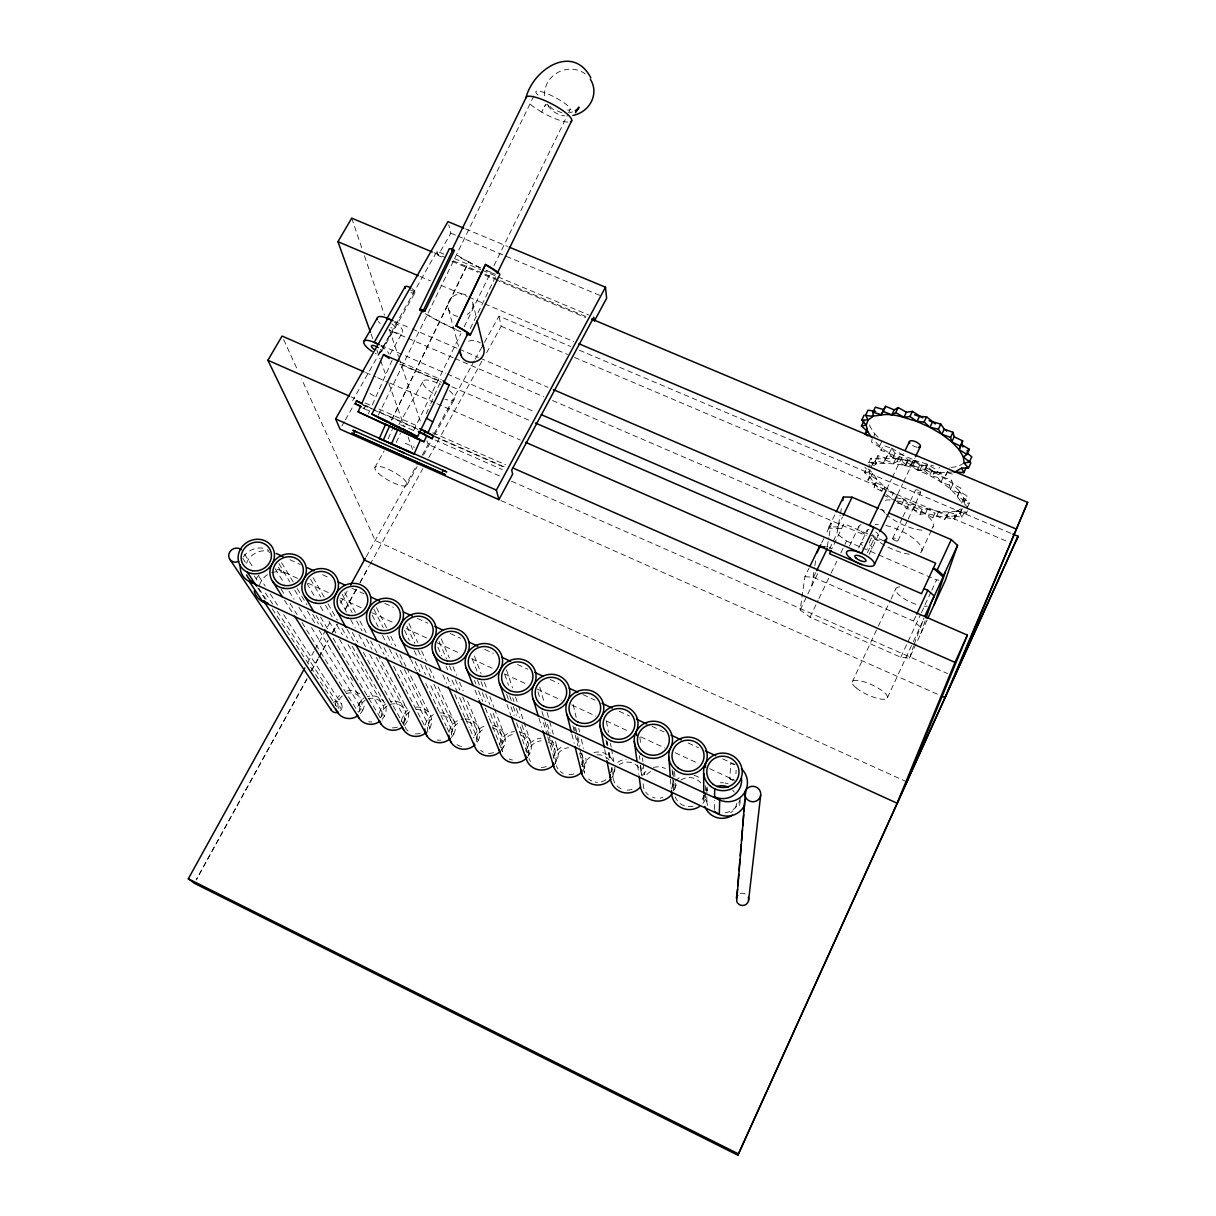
<?xml version="1.0" encoding="UTF-8"?>
<svg xmlns="http://www.w3.org/2000/svg" width="1216" height="1216" viewBox="0 0 1216 1216"><rect width="100%" height="100%" fill="white"/><g stroke="black" fill="none" stroke-linecap="round" stroke-linejoin="round"><path stroke-width="0.75" stroke-dasharray="5 3.75" d="M706.83 801.648L706.846 787.36M707.119 787.056L707.119 790.689A17.875 17.465 3.4 0 0 706.116 786.235M896.42 501.129C913.809 512.863 934.77 515.022 954.514 519.369L954.53 515.888L956.749 511.13L962.13 508.318M954.514 519.369L956.718 514.611L956.749 511.13C936.426 514.505 916.104 506.13 898.654 496.447M714.339 809.491L714.491 800.432M732.67 780.414A18.422 17.982 9.5 0 0 729.889 778.833L730.634 763.374L734.981 764.758M735.923 773.771L736.121 770.336M927.063 620.054L909.446 658.236L900.782 657.248L810.023 617.166L800.158 610.006L804.916 576.673L808.959 568.298M811.726 585.975L814.568 567.644M814.842 565.805L815.693 560.318M829.084 526.634L828.841 528.094L841.533 528.656L837.702 527.014L829.084 526.634L835.468 513.441M827.306 546.562L828.826 537.563M829.13 535.754L831.242 523.154L825.649 534.736M829.555 548.933L836.882 533.733L840.15 515.356M840.469 513.517L841.457 508.014M872.222 438.611L871.507 442.153C895.751 456.775 921.789 475.486 951.794 472.006M873.863 437.274L874.593 433.717L870.033 426.558L869.334 423.366M881.843 491.203L874.152 487.479L877.086 479.606L872.769 473.009L866.871 467.993L864.591 472.72L870.504 477.736L874.836 484.287L881.843 491.203L884.078 486.522L877.086 479.606L870.124 475.289L867.859 479.986L874.836 484.287M874.152 487.479L877.086 479.606M704.991 794.306L704.034 797.255A18.21 17.784 10 0 0 703.806 801.891L703.76 794.747M964.942 500.87L957.478 496.356L960.807 488.209C943.312 478.678 927.504 465.348 907.394 460.955C895.417 456.076 882.953 460.256 870.899 458.204L868.589 462.977C884.898 463.874 901.968 462.141 917.472 469.938C934.192 477.341 952.447 486.263 961.476 503.029L964.942 500.87L967.206 496.006L959.743 491.492L952.782 484.333L951.626 480.214L943.327 477.189L940.044 472.553L932.049 470.607L926.531 465.606L919.782 465.059L913.094 460.378L908.139 459.891L902.91 455.042L889.185 446.606M957.478 496.356L960.807 488.209M671.749 788.895L673.178 784.563A17.875 17.465 3.4 0 1 679.166 777.723M909.446 658.236L913.55 645.954M914.143 644.191L923.932 618.093M920.74 633.764L925.467 619.81M610.569 772.692L611.876 768.862L613.153 775.61L610.918 778.924M581.582 764.818L582.768 761.398A16.963 16.492 -13.6 0 1 585.215 757.796M553.189 758.206L554.602 754.194A16.69 16.188 -17.4 0 1 564.194 745.894M525.935 751.154L527.334 747.202A16.431 15.884 -20.4 0 1 540.998 738.188M499.548 744.329L500.946 740.438A16.173 15.595 -22.8 0 1 514.414 731.561M474.681 735.802L475.38 733.886A15.945 15.306 -24.7 0 1 484.606 725.998M449.206 731.302L450.589 727.533A15.702 15.033 -26.3 0 1 463.691 718.945M425.174 725.086L426.558 721.377A15.489 14.759 -27.5 0 1 434.294 714.233M379.225 713.199L380.593 709.612A15.063 14.258 -29.5 0 1 385.852 703.927M362.535 710.798L362.642 710.494A14.653 13.786 -30.8 0 0 364.359 703.35M870.078 469.634L869.182 471.945L870.504 477.736L867.859 479.986M872.358 464.892L873.27 462.566L878.165 459.435L877.861 455.666L885.841 458.052L887.665 455.134L895.812 458.569L899.582 456.562L907.394 460.955L915.192 460.59L933.569 465.926M364.238 408.637L365.484 405.825M368.372 413.82L369.618 411.008L363.645 407.74M392.114 360.301L370.865 408.196L363.417 404.062M388.132 438.839L392.327 429.385M396.294 442.457L400.505 432.987M426.299 413.729L430.069 405.232M430.829 403.53L440.648 381.414L399.046 363.31M887.437 697.726L912.578 643.294M913.353 641.592L923.567 619.476M961.476 503.029L963.741 498.18L967.206 496.006M897.317 503.105L901.816 504.245L906.802 508.774L913.52 509.565L919.965 514.383L925.376 513.623L932.854 517.818L936.639 516.131L944.574 519.506L946.58 516.906L954.53 515.888L959.895 513.122L961.385 509.914M919.995 626.635L913.535 621.072L915.922 615.934M954.53 515.888L961.962 517.286L964.182 512.498L962.814 509.717M967.252 507.695L969.502 502.862L963.741 498.18L959.743 491.492M961.962 517.286L959.895 513.122L966.386 513.182L967.875 509.975M900.782 657.248L920.664 614.293M921.454 612.575L930.985 591.964M931.79 590.246L936.548 579.941L940.044 580.184M944.574 519.506L948.799 512.164L956.718 514.611M946.58 516.906L948.799 512.164M852.188 682.009L877.526 627.882M878.317 626.194L890.203 600.826M890.994 599.138L895.736 588.985M932.854 517.818L935.058 513.106L938.843 511.404L946.778 514.778M958.542 493.088L950.502 489.212L949.331 485.108L951.626 480.214M936.639 516.131L938.843 511.404M921.804 550.939L933.219 526.498M950.502 489.212L952.782 484.333M875.915 442.335L879.578 446.044L881.022 450.315L889.246 453.31L892.696 458.006L900.585 459.922L905.814 464.77L912.866 465.47L919.646 470.607L925.33 469.619L933.204 474.042L937.186 472.082L939.497 467.157M919.965 514.383L922.154 509.702L927.58 508.926L935.058 513.106M949.331 485.108L941.032 482.083L937.734 477.447L940.044 472.553M925.376 513.623L927.58 508.926M941.032 482.083L943.327 477.189M937.186 472.082L945.516 475.578L947.826 470.653M945.516 475.578L949.954 467.719M877.861 455.666L875.55 460.469L883.53 462.87L885.339 459.967L893.502 463.418L897.271 461.426L905.084 465.819L910.784 465.257L917.472 469.938L924.206 470.516L926.531 465.606M892.681 538.43L902.105 518.472M902.88 516.815L915.45 490.23M925.33 469.619L927.656 464.71L935.499 469.133L933.204 474.042M897.955 540.694L907.364 520.737M908.154 519.065L920.694 492.45M913.52 509.565L915.724 504.883L922.154 509.702M937.734 477.447L929.754 475.502L932.049 470.607M917.472 469.938L919.782 465.059M901.816 504.245L904.035 499.578L896.526 497.663M919.646 470.607L921.956 465.713L927.656 464.71M905.084 465.819L907.394 460.955M905.814 464.77L908.139 459.891M869.075 543.066L871.507 537.943A15.215 5.335 24.8 0 0 881.676 540.634M867.449 552.672L873.954 538.992L871.507 537.943M910.784 465.257L913.094 460.378M869.09 554.42L878.286 535.07M897.727 494.122L902.591 483.892M903.397 482.174L914.736 458.295M912.866 465.47L915.192 460.59L902.91 455.042L895.022 453.142L891.586 448.43L883.363 445.436L881.022 450.315M567.872 122.102A25.627 6.019 27.4 0 1 541.758 112.146L543.795 107.631A8.542 2.508 -69.7 0 1 546.182 104.424A8.466 2.493 -69.7 0 0 543.886 107.692M849.543 545.969L858.77 526.68M892.696 458.006L895.022 453.142M893.502 463.418L895.812 458.569M897.271 461.426L899.582 456.562M858.678 547.975L867.13 530.282M886.616 489.394L891.495 479.18M892.301 477.478L903.686 453.629M873.422 465.774L875.87 464.223L878.165 459.435M870.504 477.736L872.769 473.009L870.124 475.289M883.53 462.87L885.841 458.052M810.023 617.166L818.14 600.248M818.946 598.561L830.3 574.864M831.121 573.177L836.79 561.336M840.849 552.87L844.086 546.106M844.907 544.403L846.534 541.029L836.882 533.733M885.339 459.967L887.665 455.134M889.246 453.31L891.586 448.43M804.916 576.673L813.474 577.311L815.906 572.265M837.702 527.014L842.49 517.074M800.158 610.006L807.105 595.597M807.865 593.986L818.201 572.523M879.578 446.044L881.934 441.165M870.99 467.324L873.27 462.566L870.899 458.204M821.636 543.02L824.843 536.393M378.313 415.173L534.189 95.243M391.598 419.991L468.677 261.85L463.311 258.871A25.551 2.66 26.9 0 1 455.97 254.342M391.689 420.037L468.768 261.896A25.551 2.66 26.9 0 0 480.442 267.733M413.638 430.464L460.879 333.61M464.193 326.815L490.702 272.445M494.015 265.65L567.781 114.426M568.617 112.738L570.274 109.334M470.288 328.518L495.596 276.64M360.848 700.857L357.261 707.499L360.848 700.857A14.85 14.014 -30.2 0 1 363.812 698.379M959.895 513.122L962.297 508.744L966.386 513.182M307.557 662.872L313.971 651.35M314.898 649.587L329.566 623.124M340.571 603.09L347.913 589.806M366.214 556.791L417.62 463.57M422.18 455.286L430.418 440.374M434.066 433.747L474.286 360.833M475.198 359.176L483.542 344.067M484.454 342.426L498.97 316.099L570.623 346.499M407.102 484.819L417.149 466.625M423.533 455.058L433.58 436.863M434.492 435.206L454.586 398.818M307.01 678.771L196.171 879.974L306.888 679.106M311.585 670.457L317.999 658.814M318.911 657.142L328.062 640.513M332.652 632.198L337.227 623.884M345.466 608.927L356.47 588.97M360.134 582.312L369.284 565.683M370.029 564.558L422.849 468.57M428.822 457.596L481.946 361.152M486.613 352.716L501.174 326.238L498.97 316.099M311.463 670.806L317.878 659.178M318.79 657.522L327.94 640.923M332.515 632.609L337.09 624.31M345.329 609.368L356.303 589.456M359.966 582.814L368.205 567.872M374.862 467.522L384.089 450.999M398.863 424.582L422.849 381.642M441.606 256.956L438.125 255.497L450.817 233.153L448.78 224.899M341.833 426.071L344.478 421.405M345.359 419.854L354.175 404.335M390.169 354.084L402.724 331.922M443.977 254.205L437.015 251.271L352.67 400.642M381.596 351.5L415.112 292.509A5.791 2.022 30.6 0 0 411.859 288.511M702.954 803.426L705.478 799.596A17.875 17.465 3.4 0 0 706.557 796.738M582.388 771.096L584.41 768.132A16.69 16.188 -17.4 0 0 585.246 755.714M554.785 763.526L556.578 760.897L549.328 736.364M528.063 756.185L529.644 753.905L519.414 724.158M501.205 750.515L503.546 747.11L489.926 712.166M477.098 742.201L478.253 740.544L458.873 695.765M451.425 737.458L453.735 734.175L429.582 683.149M429.187 729.068L429.932 727.989L399.775 669.089M404.594 725.162L406.843 721.985A15.063 14.258 -29.5 0 0 405.582 706.587A15.063 14.258 -29.5 0 0 390.625 701.845M382.189 719.294L384.423 716.163A14.85 14.014 -30.2 0 0 382.842 700.538A14.85 14.014 -30.2 0 0 367.293 696.692M360.438 713.579L362.642 710.494L310.916 626.65M340.571 710.646L341.468 709.399L276.716 610.31M963.984 463.098L958.314 466.351L951.338 467.491M569.635 112.875L572.584 111.842M963.741 498.18L964.531 503.91L969.502 502.862M864.591 472.72L869.182 471.945L864.91 467.294M873.27 462.566L867.19 462.551L870.398 466.032M824.615 546.85L828.066 547.033M915.724 504.883L909.006 504.093L904.035 499.578M956.749 511.13L964.182 512.498M913.262 460.484L913.778 460.849M920.983 464.983L923.081 465.333M561.914 112.83L552.353 108.832L547.975 104.348L548.872 106.947A24.989 23.089 -24.2 0 0 564.726 115.824M947.629 472.674L955.974 475.167M729.889 778.833L735.513 780.611M883.196 495.079L895.082 500.338M465.47 228.882L507.482 246.392M450.817 233.153L456.061 235.357M457.824 236.086L599.625 295.321M454.434 258.598L480.578 269.572M482.311 270.317L496.25 276.169M497.998 276.898L588.605 314.974M434.021 252.746L444.539 257.154M453.294 260.847L483.056 273.357M484.804 274.102L498.818 279.984M500.566 280.729L586.386 316.798M452.018 261.334L478.04 272.293M484.986 275.211L493.666 278.859M495.398 279.589L585.641 317.543M420.037 276.458L430.525 280.896M440.998 285.334L467.202 296.43M468.95 297.175L482.919 303.088M484.667 303.833L573.754 341.574M579.363 350.208L1011.058 533.383M501.174 326.238L567.538 354.449M574.514 357.428L1007.562 541.591M410.05 289.758L415.066 291.901M879.913 509.109L886.874 512.088M394.759 321.48L410.446 328.229M412.178 328.974L457.49 348.43M459.222 349.174L478.39 357.413M480.138 358.158L548.082 387.357M883.743 540.816L843.934 523.67L831.896 548.705L829.342 547.595M453.142 357.717L392.13 331.436L378.738 355.026A14.622 4.621 30.2 0 1 375.41 353.4M454.89 358.477L543.795 396.766M552.505 400.52L866.278 535.694M846.534 541.029L936.548 579.941M381.155 345.374L445.558 373.236M447.29 373.996L534.326 411.662M400.52 361.988L441.408 379.726M399.623 364.086L441.423 382.219M451.866 386.764L530.222 420.751M365.56 372.491L376.002 377.051M377.735 377.811L388.178 382.356M389.91 383.116L435.13 402.861M436.878 403.621L520.357 440.055M813.474 577.311L913.535 621.072M351.181 396.887L354.662 398.407M365.074 402.998L372.005 406.038M378.951 409.093L418.851 426.649M432.729 432.744L505.613 464.786M362.824 404.654L418.213 429.02M435.51 436.635L504.746 467.096M363.052 405.202L371.686 409.017M373.418 409.777L418.395 429.567M433.96 436.407L504.883 467.613M362.778 408.12L369.679 411.16M400.672 424.81L416.176 431.634M435.13 439.979L502.299 469.558M499.396 475.866L428.184 444.448L426.968 440.846M511.556 481.232L947.538 673.558M405.186 443.232L414.504 447.351M500.886 500.521L939.801 695.263M906.802 781.858L375.182 540.542L301.629 379.012M289.925 559.74L300.276 564.498M322.681 574.818L329.582 577.995M351.986 588.301L364.055 593.849M384.742 603.379L393.361 607.346M417.498 618.442L427.85 623.2M450.254 633.521L460.606 638.278M484.743 649.39L493.362 653.357M517.484 664.453L527.835 669.226M550.24 679.531L558.874 683.498M582.996 694.61L595.065 700.158M619.202 711.269L629.554 716.026M651.958 726.332L664.027 731.895M688.165 742.991L698.501 747.764M722.638 758.86L736.425 765.214M297.57 578.375L280.334 570.41A18.422 16.918 -28 0 0 275.074 569.058M307.922 583.148L330.342 593.499M340.678 598.272L361.365 607.833M371.716 612.606L394.136 622.957M406.205 628.535L426.892 638.081M437.228 642.869L459.648 653.22M471.717 658.783L494.122 669.134M504.473 673.907L526.893 684.258M537.229 689.046L561.366 700.188M571.718 704.961L595.855 716.118M606.191 720.89L628.611 731.242M640.68 736.82L664.818 747.962M675.169 752.734L697.574 763.086M709.642 768.664L733.78 779.806M876.386 482.798L884.078 486.522L897.302 495.657M369.953 393.513L375.866 396.933M541.758 112.146L536.423 108.832A25.627 6.019 27.4 0 1 528.504 102.448M359.845 693.834L353.278 690.734A14.653 13.786 -30.8 0 0 345.83 691.326M886.434 494.593L891.024 497.998L893.258 493.316L885.43 490.413L884.078 486.522M915.192 460.59L921.956 465.713M924.206 470.516L929.754 475.502M874.593 433.717L878.271 437.456M964.531 503.91L967.602 507.254M258.78 588.346L266.046 599.366M272.262 608.806L336.574 706.42M257.686 587.814L264.83 598.637M242.607 558.114L246.483 564.042M254.22 575.898L258.218 582.008M265.407 593.013L272.612 604.018M244.583 554.268L253.855 568.571M258.993 576.521L265.164 586.066M270.317 594.016L277.522 605.142M283.693 614.688L341.316 703.714M284.514 600.248L292.57 613.001M281.063 589.046L284.058 593.834M290.062 603.425L297.069 614.597M302.07 622.592L358.112 712.014M275.15 568.647L283.1 581.537M289.058 591.204L294.029 599.26M298.999 607.316L305.961 618.594M267.52 549.434L269.496 552.657M278.358 567.173L280.334 570.41L284.802 573.253A17.693 16.264 -27.9 0 0 271.624 572.675M278.95 563.601L289.818 582.038M294.713 590.079L302.526 602.954M307.405 610.994L315.233 623.869M319.139 630.298L360.179 697.862M281.61 562.734L293.269 582.084M297.16 588.529L306.873 604.641M312.694 614.323L318.516 623.99M350.573 677.19L352.503 680.413M316.114 615.418L322.894 626.772M320.583 617.044L328.29 630.04M333.093 638.172L382.219 721.012M306.979 583.482L314.625 596.585M320.37 606.404L324.186 612.955M328.974 621.148L338.534 637.534M339.492 639.175L384.423 716.163M310.536 579.226L320.857 597.193M325.554 605.355L332.12 616.786M336.817 624.948L342.456 634.752M348.08 644.541L381.87 703.319M313.074 577.615L324.262 597.254M328.001 603.805L337.318 620.16M341.985 628.338L347.578 638.157M352.245 646.334L383.952 701.982M346.986 629.128L353.506 640.695M352.306 632.457L357.854 642.413M363.386 652.369L404.989 726.986M547.382 104.257L548.826 106.856M339.902 600.005L347.138 613.183M350.755 619.78L355.285 628.034M358.902 634.615L366.138 647.809M369.755 654.406L406.843 721.985M342.198 594.274L352.093 612.56M356.577 620.859L361.973 630.83M366.472 639.145L371.853 649.116M376.352 657.43L404.214 708.943M344.751 592.648L355.452 612.636M359.906 620.966L366.153 632.624M370.622 640.954L376.869 652.612M377.75 654.284L406.311 707.575M378.89 644.358L384.15 654.375M384.043 647.733L388.39 656.108M393.619 666.17L424.962 726.469M372.126 615.098L378.176 626.909M382.493 635.345L388.542 647.155M389.409 648.842L394.592 658.966M373.966 609.246L383.253 627.669M387.478 636.044L391.704 644.419M395.93 652.794L403.545 667.858M404.381 669.53L427.211 714.734M376.504 607.62L386.566 627.76M390.762 636.15L395.793 646.228M399.988 654.618L405.855 666.353M406.691 668.04L429.339 713.351M410.689 659.133L416.465 671.034M415.158 661.489L420.082 671.794M425.752 683.544L446.12 725.952M446.941 727.654L450.391 734.874M404.518 630.238L409.366 640.482M414.215 650.727L416.647 655.85M420.69 664.377L425.539 674.622M406.874 626.24L414.838 643.325M418.03 650.15L422.013 658.692M425.205 665.532L430.783 677.479M433.975 684.319L452.306 723.596M408.956 623.565L417.635 642.367M421.587 650.925L426.33 661.185M429.476 668.025L434.218 678.285M438.17 686.842L454.754 722.76M283.632 339.492L297.722 370.424M442.837 674.728L446.682 683.377M447.23 677.221L451.03 685.885M454.83 694.549L458.63 703.213M459.39 704.946L464.71 717.075M465.47 718.808L469.27 727.472M470.03 729.205L473.83 737.869M437.882 647.231L441.636 655.895M446.135 666.292L447.625 669.758M452.124 680.154L458.128 694.032M439.113 641.531L446.485 658.844M449.449 665.76L452.398 672.676M455.346 679.607L459.785 689.989M462.734 696.905L476.763 729.798M441.256 638.826L449.297 657.886M452.945 666.55L456.593 675.214M459.526 682.146L463.174 690.81M467.552 701.206L479.241 728.946M475.015 690.095L478.481 698.744M474.453 680.443L475.821 683.909M478.557 690.855L482.661 701.252M485.397 708.183L488.832 716.862M489.516 718.595L502.527 751.549A13.482 12.996 -22.8 0 1 514.55 734.16M477.538 680.337L479.606 685.642M482.357 692.71L485.792 701.556M472.218 658.738L476.961 671.065M481.019 681.629L483.056 686.903M485.762 693.941L489.82 704.505M493.194 713.306L501.995 736.182M474.438 656.002L481.11 673.634M484.454 682.434L486.461 687.724M489.805 696.54L493.818 707.119M494.486 708.882L504.503 735.315M371.093 333.99L372.993 339.31M376.823 349.965L380.015 358.842M380.654 360.62L386.384 376.595M388.938 383.694L404.229 426.299M408.059 436.954L412.513 449.373M506.92 704.353L510.69 715.008M506.692 694.473L508.546 699.808M511.024 706.922L514.125 715.814M516.602 722.927L527.759 754.938M509.656 695.795L512.711 704.657M513.319 706.435L516.374 715.297M504.792 674.424L508.47 685.216M512.742 697.817L513.958 701.404M516.405 708.609L519.46 717.592M521.907 724.797L528.018 742.778M351.728 218.135L362.034 248.672M364.466 255.846L384.484 315.126M389.348 329.49L398.453 356.44M399.061 358.234L420.903 422.894M506.479 669.834L512.498 687.861M515.508 696.859L517.91 704.064M518.518 705.873L523.336 720.282M523.944 722.091L530.556 741.897M538.992 718.291L541.713 727.229M543.476 722.669L547.23 735.209M547.762 737.002L555.788 763.891M541.956 711.421L544.601 720.328M545.118 722.106L548.811 734.586M537.974 691.737L540.086 698.957M547.474 724.28L550.118 733.309M552.231 740.544L554.876 749.588M539.798 687.116L544.479 703.426M547.078 712.47L549.161 719.72M549.678 721.529L553.31 734.206M555.393 741.456L557.46 748.691M448.506 309.138L458.508 346.286M437.015 251.271L438.125 255.497M571.87 734.19L574.15 743.25M572.979 725.952L574.758 733.202M575.214 735.011L577.889 745.894M579.667 753.16L584.577 773.102A14.136 13.756 -13.6 0 1 590.094 757.173M574.423 727.244L575.305 730.846M577.068 738.036L579.257 747.019M579.698 748.813L584.41 768.132M475.866 315.491L472.416 301.234A12.601 11.278 -13 0 1 467.233 314.458M575.563 727.457L577.326 734.753M577.767 736.562L579.971 745.682M581.734 752.978L582.616 756.626M573.162 704.596L576.186 717.364M578.77 728.323L579.637 731.971M581.354 739.282L583.513 748.418M604.717 749.527L606.526 758.83M606.708 741.502L607.392 745.15M608.775 752.446L610.158 759.742M605.963 739.997L607.027 745.575M608.441 753.008L609.854 760.456M611.268 767.889L613.046 777.191M607.179 741.714L607.863 745.393M609.246 752.719L610.63 760.061M606.45 721.301L608.471 732.321M610.478 743.326L611.146 746.989M611.481 748.828L613.837 761.672M637.549 765.092L638.81 774.273M640.467 765.624L641.683 774.972A14.364 14.014 -8.8 0 0 619.324 764.56M639.388 755.683L639.859 759.346M640.543 765.381L642.018 775.884M639.874 737.337L640.574 742.961M642.443 757.918L642.914 761.657M643.142 763.526L644.556 774.759A17.237 16.811 -8.8 0 0 642.398 767.798M875.55 460.469L875.87 464.223M670.442 778.954L671.095 788.014M673.01 771.461L673.497 778.711M673.618 780.535L674.226 789.594M672.174 769.834L672.554 775.352M672.676 777.206L673.649 791.327A17.541 17.13 -3 0 0 675.29 782.587M674.591 771.506L674.941 777.039M705.462 785.566L705.462 791.023M705.462 792.847L705.478 799.596M335.51 705.63A14.653 13.786 -30.8 0 1 339.477 695.446M259.525 585.306A17.693 16.264 -27.9 0 1 267.459 574.651M642.732 775.276A17.541 17.13 -3 0 1 647.915 769.865M653.448 767.402A17.541 17.13 -3 0 1 665.365 768.497M694.002 775.291A17.875 17.465 3.4 0 1 700.842 778.818M740.149 800.645A18.21 17.784 10 0 1 739.054 806.74M720.358 782.8A18.21 17.784 10 0 1 723.535 782.83M725.101 783.043A18.21 17.784 10 0 1 728.156 783.864M740.27 798.304A18.422 17.982 9.5 0 1 723.718 813.018M415.994 707.089A15.261 14.501 -28.6 0 1 429.932 727.989M401.493 721.605A15.261 14.501 -28.6 0 1 401.858 719.051L403.226 715.403A15.261 14.501 -28.6 0 1 408.546 709.627M439.478 712.926A15.489 14.759 -27.5 0 1 453.735 734.175M465.044 718.899A15.702 15.033 -26.3 0 1 478.253 740.544M492.769 725.359A15.945 15.306 -24.7 0 1 503.546 747.11M519.946 732.078A16.173 15.595 -22.8 0 1 529.644 753.905M614.84 767.174A16.963 16.492 -13.6 0 1 613.153 775.61M593.894 752.537A16.963 16.492 -13.6 0 1 613.411 761.626M549.267 739.662A16.431 15.884 -20.4 0 1 556.578 760.897M736.881 803.198A15.185 14.82 10 0 1 730.649 812.744M707.666 805.448A15.185 14.82 10 0 1 707.013 797.787M732.64 790.111A15.185 14.82 10 0 1 734.342 792.102M367.992 698.911A12.373 11.674 -30.2 0 1 380.41 717.744M371.883 721.909A12.373 11.674 -30.2 0 1 368.706 721.742M359.313 711.026A12.373 11.674 -30.2 0 1 365.089 700.325M390.093 704.459A12.555 11.886 -29.5 0 1 402.77 723.596M397.328 727.153A12.555 11.886 -29.5 0 1 390.898 727.654M381.322 716.756A12.555 11.886 -29.5 0 1 387.159 705.903M416.085 709.521A12.722 12.084 -28.6 0 1 427.713 726.94M420.295 733.233A12.722 12.084 -28.6 0 1 413.774 733.75M407.998 731.029A12.722 12.084 -28.6 0 1 409.883 711.634M442.913 715.555A12.905 12.312 -27.5 0 1 451.455 733.096M440.648 740.194A12.905 12.312 -27.5 0 1 437.319 740.027M427.926 731.941A12.905 12.312 -27.5 0 1 433.291 717.546M467.187 721.62A13.087 12.525 -26.3 0 1 475.942 739.465M461.609 746.487A13.087 12.525 -26.3 0 1 455.635 743.675M451.44 735.042A13.087 12.525 -26.3 0 1 460.484 722.152M492.206 727.882A13.285 12.753 -24.7 0 1 501.19 746.016M493.498 752.628A13.285 12.753 -24.7 0 1 486.658 753.16M483.406 752.126A13.285 12.753 -24.7 0 1 480.578 750.287M476.262 741.517A13.285 12.753 -24.7 0 1 485.412 728.414M521.33 735.376A13.482 12.996 -22.8 0 1 527.242 752.78M512.498 760.046A13.482 12.996 -22.8 0 1 509.185 758.982M548.051 742.049A13.695 13.239 -20.4 0 1 555.302 756.443M546.242 766.597A13.695 13.239 -20.4 0 1 539.174 767.144M530.541 761.596A13.695 13.239 -20.4 0 1 528.99 758.495M528.337 755.106A13.695 13.239 -20.4 0 1 541.15 740.818M581.02 753.479A13.908 13.498 -17.4 0 1 581.917 766.962M573.906 773.923A13.908 13.498 -17.4 0 1 566.732 774.486M563.297 773.391A13.908 13.498 -17.4 0 1 560.287 771.461M557.916 768.831A13.908 13.498 -17.4 0 1 556.335 765.685M555.636 762.219A13.908 13.498 -17.4 0 1 568.617 747.688M612.013 767.402A14.136 13.756 -13.6 0 1 611.785 770.99M605.811 779.851A14.136 13.756 -13.6 0 1 595.202 782.07M591.706 780.946A14.136 13.756 -13.6 0 1 588.635 778.985M596.995 754.802A14.136 13.756 -13.6 0 1 609.642 760.684M617.728 762.265A17.237 16.811 -8.8 0 1 626.134 759.362M632.077 789.336A14.364 14.014 -8.8 0 1 624.644 789.898M621.072 788.774A14.364 14.014 -8.8 0 1 616.527 767.007M662.659 797.438A14.622 14.273 -3 0 1 660.182 798.061M655.105 798.015A14.622 14.273 -3 0 1 652.642 797.346M648.265 794.823A14.622 14.273 -3 0 1 645.726 792.042M644.009 788.713A14.622 14.273 -3 0 1 643.446 781.341M646.714 774.683A14.622 14.273 -3 0 1 652.962 770.518M672.372 782.815A14.622 14.273 -3 0 1 672.174 786.539M703.958 794.717A14.896 14.546 3.4 0 1 700.674 801.526M693.09 806.193A14.896 14.546 3.4 0 1 675.275 796.936M674.667 789.427A14.896 14.546 3.4 0 1 677.966 782.633M680.854 780.11A14.896 14.546 3.4 0 1 700.75 782.83M346.514 693.515A12.206 11.491 -30.8 0 1 358.69 712.059M338.413 708.426A12.206 11.491 -30.8 0 1 343.657 694.898M256.166 578.862A18.422 16.918 -28 0 1 259.601 574.469M243.352 556.913A18.985 17.358 -27.6 0 1 265.787 548.796M246.498 563.297A18.225 16.69 -27.5 0 1 267.778 551.015M740.362 893.562A6.202 6.11 31.6 0 1 746.442 894.702M333.26 702.27A5.958 5.594 -31.6 0 1 341.468 709.399M927.306 606.13A19.046 6.278 24.3 0 1 924.13 606.146M915.861 604.291A19.046 6.278 24.3 0 1 897.18 592.982A19.046 6.278 24.3 0 1 902.074 586.872M449.449 390.67A18.073 5.7 29.5 0 1 444.995 399.198M432.85 393.27A18.073 5.7 29.5 0 1 423.244 380.958A18.073 5.7 29.5 0 1 440.633 384.712M922.002 530.206A28.698 10.458 24.4 0 1 886.479 514.505M885.111 513.198A28.698 10.458 24.4 0 1 881.296 508.197M885.248 500.293A28.698 10.458 24.4 0 1 895.873 500.582M897.484 500.916A28.698 10.458 24.4 0 1 925.786 514.383A28.698 10.458 24.4 0 1 931.517 528.717M909.218 554.222A28.804 10.123 24.5 0 1 886.114 546.121M884.534 545.239A28.804 10.123 24.5 0 1 872.419 535.982M875.034 524.476A28.804 10.123 24.5 0 1 878.332 524.385M885.841 525.464A28.804 10.123 24.5 0 1 914.219 539.022A28.804 10.123 24.5 0 1 920.132 553.082M919.63 490.99A2.858 1.079 24.3 0 1 919.539 492.86A2.858 1.079 24.3 0 1 915.511 490.656A2.858 1.079 24.3 0 1 918.354 490.291M917.138 447.214A6.004 2.386 24.4 0 1 911.62 444.904M869.774 544.935A6.095 2.098 24.8 0 1 872.054 548.203A6.095 2.098 24.8 0 1 867.57 548.173M862.311 545.315A6.095 2.098 24.8 0 1 864.181 542.518M875.915 532.03A6.08 2.128 24.8 0 1 877.967 535.542A6.08 2.128 24.8 0 1 872.222 534.797M867.631 531.666A6.08 2.128 24.8 0 1 869.09 529.477M864.743 534.265A15.215 5.335 24.8 0 1 861.202 524.81M415.112 292.509A5.791 2.022 30.6 0 1 410.856 292.418M391.75 323.851A5.822 1.915 30.4 0 1 395.078 327.773A5.822 1.915 30.4 0 1 390.853 327.59M394.44 322.103A14.562 4.803 30.4 0 1 402.466 332.47A14.562 4.803 30.4 0 1 388.816 329.825M380.182 323.547A14.562 4.803 30.4 0 1 378.389 321.45M380.851 345.967A14.622 4.621 30.2 0 1 389.135 354.221M380.41 349.372A5.852 1.854 30.2 0 1 377.386 351.257M468.631 341.149A11.993 10.822 -13.2 0 1 480.29 342.988M457.763 316.403A12.601 11.278 -13 0 1 448.689 301.872A12.601 11.278 -13 0 1 466.23 294.88M495.596 274.269A28.439 2.964 26.9 0 1 486.354 270.742M480.487 268.098A28.439 2.964 26.9 0 1 457.094 255.573M490.534 272.034A25.551 2.66 26.9 0 1 485.868 270.15M455.498 329.202A25.536 1.809 26.7 0 1 439.721 321.495L434.218 318.562A25.536 1.809 26.7 0 1 425.661 313.561M460.818 331.816A28.409 2.022 26.7 0 1 423.852 312.831M544.616 95.775A24.989 23.089 -24.2 0 1 557.962 72.398A24.989 23.089 -24.2 0 1 585.154 73.826M537.913 94.985A19.35 3.739 27.7 0 1 542.442 91.945A19.35 3.739 27.7 0 1 564.634 103.223A19.35 3.739 27.7 0 1 567.583 110.063M856.201 687.906A19.319 5.411 24.8 0 0 886.403 698.805A19.319 5.411 24.8 0 0 866.871 682.754A19.319 5.411 24.8 0 0 856.201 687.906M378.465 473.313A18.316 4.925 29.1 0 0 406.129 485.746A18.316 4.925 29.1 0 0 388.39 469.315A18.316 4.925 29.1 0 0 378.465 473.313M893.258 539.448A2.873 1.018 24.5 0 0 897.803 540.907A2.873 1.018 24.5 0 0 894.885 538.308A2.873 1.018 24.5 0 0 893.258 539.448"/><path stroke-width="1.5" d="M744.42 805.372A19.213 18.742 10.5 0 1 719.294 814.462L719.72 800.052L714.567 796.814L714.704 788.85M745.013 792.619L745.378 796.617A7.965 7.737 13.9 0 0 757.416 800.432A7.965 7.737 13.9 0 0 757.933 788.15A7.965 7.737 13.9 0 0 745.621 790.689L736.683 901.39A6.202 6.11 31.6 0 0 744.618 905.145A6.202 6.11 31.6 0 0 748.281 897.317M736.394 898.214L737.504 889.246M737.808 885.522L738.72 874.334M739.039 870.61L739.951 859.423M740.27 855.699L741.182 844.512M741.502 840.788L742.414 829.601M742.718 825.877L743.645 814.69M743.949 810.966L744.876 799.87M745.165 796.191L745.621 790.689M748.57 900.494L760.669 795.446M819.234 547.99L819.462 546.562L824.615 546.85M842.764 500.658L843.418 496.979L852.066 497.207L878.18 508.364M737.884 1155.2L1018.05 536.347L737.884 1155.2L194.347 883.302L188.328 878.788L304.806 667.949M966.918 452.838L971.766 456.866L969.41 461.913L963.33 456.912L959.12 449.646L962.646 440.891L954.195 436.818L952.979 432.288L944.239 429.172L940.774 424.11L929.13 420.751M962.646 440.891L959.12 449.646L966.994 454.434L969.365 449.342L961.506 444.554L962.905 446.986M926.06 618.062L931.365 602.361L945.425 571.93L934.177 604.626M933.721 597.269L934.177 595.916L927.793 590.292L923.886 588.59M943.555 575.594L943.084 576.977L933.326 568.237L937.232 569.924L943.555 575.594L957.524 545.361L951.277 539.615L888.622 512.833M957.524 545.361L945.288 580.549L927.854 618.336M525.586 442.335L967.374 635.132L955.001 662.386L897.119 803.229L364.42 560.044L267.9 360.27L282.066 336.057L363.827 371.731M906.802 781.858L967.374 635.132M591.63 319.018L1027.672 502.375L944.999 697.574L941.534 696.023M954.484 676.628L1027.672 502.375M361.228 406.995L355.194 403.697L356.455 400.839L361.912 403.241L383.496 354.601L398.818 361.258M386.095 425.007L358.112 411.814L360.65 406.098L355.194 403.697M353.567 433.93L354.829 431.087L446.774 471.914L443.126 470.227L441.849 473.085L351.682 433.109L445.512 474.772L441.849 473.085M400.125 448.005L379.286 438.55L385.594 424.323L420.432 439.812L414.109 454.054L406.007 450.65M379.286 438.55L383.253 440.222L389.591 425.95M383.253 440.222L391.476 443.855L397.814 429.582M425.205 431.072L433.246 435.632L431.984 438.474L423.928 433.96L425.205 431.072L419.672 428.64M413.668 437.167L424.019 441.727L426.542 436.073L418.395 431.513L423.928 433.96M442.958 380.79L449.19 385.062L427.789 433.23L421.298 429.567M924.722 616.375L934.177 595.916M916.712 614.232L927.793 590.292M937.232 569.924L951.277 539.615M953.192 471.778L963.817 472.659L966.142 467.658M955.989 471.337L961.643 468.114L968.483 468.008L970.824 462.977L968.681 460.575M959.12 449.646L951.794 441.91L954.195 436.818M960.245 445.998L951.794 441.91L941.822 434.279L944.239 429.172L946.732 431.087M951.794 441.91L950.562 437.41L952.979 432.288M874.426 564.528L886.662 538.688M950.562 437.41L941.822 434.279L938.357 429.248L940.774 424.11M875.657 411.358L868.011 410.202L865.594 415.188C874.35 417.97 882.846 412.999 891.769 414.945C902.971 415.598 912.882 422.089 924.099 421.937L926.546 416.814L935.332 423.943M879.898 531.666L896.922 495.824M915.557 456.593L920.421 446.348M941.822 434.279L929.936 427.302L932.368 422.195M451.622 250.466L525.966 97.827C532.988 69.373 573.01 43.077 590.87 77.915M938.357 429.248L929.936 427.302L917.001 421.496L919.433 416.404L926.546 416.814M869.562 525.16L885.81 491.112M905.297 450.224L909.37 441.712M906.406 412.194L898.183 407.542L894.216 409.883L885.628 406.311L883.728 409.61L875.338 407.178L872.89 412.209L881.296 414.641L883.181 411.358L891.769 414.945L895.736 412.619L903.959 417.286L906.406 412.194L912.395 411.388L922.67 417.848M903.959 417.286L909.963 416.495L912.395 411.388M816.711 570.578L827.245 548.72M843.296 515.417L852.066 497.207M891.769 414.945L894.216 409.883M895.736 412.619L898.183 407.542M831.09 550.377L829.479 553.721L921.515 593.697L935.682 563.175L885.476 541.561M867.829 435.875L864.895 434.051L867.266 429.142M881.296 414.641L883.728 409.61M883.181 411.358L885.628 406.311M809.78 566.626L819.462 546.562M836.258 511.784L843.418 496.979M816.833 552.976L820.846 544.677M871.462 437.426L867.662 431.482L866.233 425.098L861.734 420.082L864.15 415.127M864.895 434.051L867.662 431.482L861.43 426.102L863.831 421.177M419.702 309.7L449.084 249.356A28.439 2.964 26.9 0 1 451.394 248.885L454.465 250.39L424.87 311.144A25.536 1.809 26.7 0 0 423.198 311.858M386.962 421.8L371.898 414.124L422.21 310.84M424.87 311.144L423.457 310.217L453.097 249.386M467.126 333.716A25.536 1.809 26.7 0 0 456.091 325.918L485.564 264.45L489.683 266.821A28.439 2.964 26.9 0 1 499.715 274.786L470.349 334.962M456.091 325.918L485.564 264.45M404.062 430.221L417.559 436.605L467.841 333.534M571.687 120.658L497.238 273.296A25.551 2.66 26.9 0 0 485.822 264.966M463.722 228.152L447.959 221.601L335.616 418.942L340.07 429.172L498.94 499.654L512.635 474.118L511.678 470.136L593.834 317.178L594.305 321.191L606.632 298.239L605.492 287.219L509.23 247.122M498.94 499.654L496.356 490.124L605.492 287.219M350.664 584.942L365.332 558.25M363.675 341.802L377.234 318.09M386.703 319.033L404.974 286.991M370.454 332.211L337.942 241.68L351.728 218.135L432.273 252.001M575.472 112.708L578.922 107.145L576.293 110.914L578.725 108.178L575.259 110.717M671.962 793.866L671.141 795.082A17.541 17.13 -3 0 1 640.315 785.293L639.054 776.112M610.918 778.924L610.706 779.228A16.963 16.492 -13.6 0 1 581.05 769.804M966.918 451.014L969.365 449.342M966.994 454.434L963.33 456.912L964.182 463.205L968.483 468.008M338.474 712.09L337.987 712.333A5.958 5.594 -31.6 0 1 330.691 708.867M357.504 716.042L354.054 717.729A14.653 13.786 -30.8 0 1 336.102 709.217M238.762 561.458L238.123 561.762A7.585 6.901 -28 0 1 228.927 553.903A7.585 6.901 -28 0 1 241.33 549.723M964.182 463.205L969.41 461.913M861.43 426.102L866.233 425.098L868.118 419.946L873.24 416.358L872.89 412.209M861.734 420.082L868.118 419.946L865.594 415.188M371.898 414.124L389.363 422.423M914.538 414.823L919.433 416.404M423.457 310.217L421.8 309.639A28.409 2.022 26.7 0 0 421.04 310.916M391.476 443.855L402.557 448.826M419.064 439.356L415.021 437.669M337.942 241.68L418.289 275.713M578.998 343.794L1015.664 528.793M1012.806 534.128L1018.233 536.423L1016.318 540.406M398.863 450.619L404.259 453.066L402.922 452.504M393.026 320.735L387.798 318.486L374.194 342.35L379.407 344.614M553.31 389.606L873.909 527.334L861.551 553.28L541.287 414.671M404.183 449.662L405.521 450.209L403.302 449.16M444.007 382.812L449.19 385.062M535.45 423.031L861.764 564.619M267.9 360.27L349.448 396.127M512.544 467.841L955.001 662.386M429.157 433.838L433.246 435.632M426.542 436.073L431.984 438.474M358.112 411.814L424.019 441.727M396.294 429.248L391.567 427.166M392.981 428.047L396.431 429.567M401.812 448.506L399.79 447.655L400.718 448.096M354.829 431.087L352.883 430.266L356.653 431.999M335.616 418.942L401.295 448.035M404.746 449.57L496.356 490.124M402.238 448.522L414.109 454.054M276.138 553.402L283.039 556.563M307.177 567.674L314.062 570.851M338.2 581.947L345.101 585.124M370.956 597.026L379.574 600.993M403.712 612.104L412.33 616.071M434.735 626.377L443.369 630.344M469.224 642.246L477.842 646.213M501.98 657.324L510.598 661.291M534.736 672.387L543.354 676.354M569.21 688.256L577.828 692.223M601.966 703.334L612.302 708.092M636.439 719.203L646.79 723.961M670.928 735.057L681.264 739.83M705.402 750.926L715.738 755.683M381.824 418.79L377.492 416.875L383.253 419.93M407.482 431.862L411.981 433.854L406.387 430.89M382.158 418.821L393.847 424.627M407.041 431.771L384.469 420.66M401.706 429.187L390.032 423.442M393.543 424.384L399.578 427.363M398.377 426.862L405.247 430.19M188.328 878.788L738.264 1153.802M402.663 429.005L417.559 436.605M455.787 325.508L459.952 327.788A28.409 2.022 26.7 0 1 466.427 334.066M356.455 400.839L362.474 404.153M426.39 418.091L432.835 421.906M714.309 811.3L719.294 814.462L262.702 601.646A18.422 16.918 -28 0 1 254.235 590.991M383.496 354.601L389.242 358.401M909.963 416.495L917.001 421.496M924.099 421.937L929.936 427.302M229.718 559.162L331.314 710.205M263.507 600.871L337.622 712.47M247.35 572.158L256.667 586.279M272.43 581.126L282.507 597.056M294.591 616.178L359.039 718.154M304.471 595.977L314.169 612.18M324.839 630.01L381.079 724.006M336.741 610.918L346.058 627.471M355.361 644.009L403.773 730.041M369.238 625.982L377.127 641.014M385.913 657.719L427.166 736.258M399.927 637.002L410.172 658.054M417.301 672.737L451.273 742.657M961.643 468.114L963.817 472.659M432.85 652.232L440.542 669.545M448.233 686.842L474.362 745.666M466.002 667.584L472.933 684.897M479.165 700.477L499.974 752.415M499.381 683.042L505.658 700.796M511.313 716.771L526.406 759.392M532.988 698.607L538.445 716.498M542.807 730.816L553.706 766.582M459.45 349.828L460.879 355.133M566.854 714.278L571.414 732.382M575.062 746.867L581.902 774.03M477.158 320.842L483.634 347.578M599.974 725.359L604.352 747.673M606.89 760.684L610.174 777.419M634.281 741.228L637.047 761.429M636.135 731.789L636.637 735.528M668.846 757.218L670.305 777.146M703.654 773.315L703.76 792.954M705.417 763.77L705.417 767.402M379.225 721.787A14.85 14.014 -30.2 0 1 357.474 714.841M264.237 600.932A17.693 16.264 -27.9 0 0 267.885 603.273L262.702 601.646L249.28 581.506A18.985 17.358 -27.6 0 1 240.297 565.151M699.489 806.497A17.875 17.465 3.4 0 1 671.521 790.4M732.397 815.191A18.21 17.784 10 0 1 704.824 806.436M741.547 778.59A19.015 18.498 8.3 0 1 714.567 796.814M401.599 727.7A15.063 14.258 -29.5 0 1 379.483 720.647M450.482 738.401A15.489 14.759 -27.5 0 1 424.81 728.962M426.725 732.154A15.261 14.501 -28.6 0 1 402.131 726.621M474.97 744.846A15.702 15.033 -26.3 0 1 448.841 735.254M500.232 751.488A15.945 15.306 -24.7 0 1 473.754 743.067M640.422 787.026A17.237 16.811 -8.8 0 1 610.234 774.486M527.273 757.34A16.173 15.595 -22.8 0 1 499.335 749.77M554.192 764.408A16.431 15.884 -20.4 0 1 525.616 755.318M581.978 771.704A16.69 16.188 -17.4 0 1 552.87 762.447M716.771 786.539A15.185 14.82 10 0 1 728.338 787.132M246.635 574.894A18.225 16.69 -27.5 0 0 254.615 583.178L249.28 581.506L719.72 800.052A19.821 19.289 9.3 0 0 741.41 768.664M736.881 896.694A6.202 6.11 31.6 0 1 737.747 895.356M909.811 443.202A6.004 2.386 24.4 0 1 912.213 440.77A6.004 2.386 24.4 0 1 919.509 444.296A6.004 2.386 24.4 0 1 918.369 447.321M870.23 525.95A15.215 5.335 24.8 0 1 884.534 534.189A15.215 5.335 24.8 0 1 884.154 540.512M405.399 288.39A5.791 2.022 30.6 0 1 405.916 286.353A5.791 2.022 30.6 0 1 410.567 287.721M377.386 319.595A14.562 4.803 30.4 0 1 391.157 320.127M372.157 351.454A14.622 4.621 30.2 0 1 363.918 341.21A14.622 4.621 30.2 0 1 377.553 344.006M374.741 349.828A5.852 1.854 30.2 0 1 371.64 345.557A5.852 1.854 30.2 0 1 378.222 347.639M482.296 345.07A11.993 10.822 -13.2 0 1 475.882 361.593A11.993 10.822 -13.2 0 1 460.332 352.351M525.95 97.812A25.627 6.019 27.4 0 1 553.113 104.606A25.627 6.019 27.4 0 1 570.517 121.813M590.353 79.329A24.989 23.089 -24.2 0 1 572.782 115.505M251.834 573.542A18.514 16.918 -27.4 0 0 273.782 550.605A18.514 16.918 -27.4 0 0 243.23 545.452A18.514 16.918 -27.4 0 0 251.834 573.542M283.754 588.331A18.559 17.054 -26.8 0 0 305.657 565.273A18.559 17.054 -26.8 0 0 274.953 560.074A18.559 17.054 -26.8 0 0 283.754 588.331M252.563 570.699A15.428 14.106 -27.4 0 0 270.864 551.593A15.428 14.106 -27.4 0 0 245.404 547.276A15.428 14.106 -27.4 0 0 252.563 570.699M315.886 603.227A18.605 17.191 -26.1 0 0 337.759 580.032A18.605 17.191 -26.1 0 0 306.888 574.803A18.605 17.191 -26.1 0 0 315.886 603.227M348.232 618.23A18.65 17.328 -25.4 0 0 370.09 594.913A18.65 17.328 -25.4 0 0 339.036 589.623A18.65 17.328 -25.4 0 0 348.232 618.23M316.586 600.354A15.504 14.318 -26.1 0 0 334.841 581.02A15.504 14.318 -26.1 0 0 309.107 576.642A15.504 14.318 -26.1 0 0 316.586 600.354M284.468 585.474A15.474 14.212 -26.8 0 0 302.738 566.261A15.474 14.212 -26.8 0 0 277.142 561.914A15.474 14.212 -26.8 0 0 284.468 585.474M640.954 753.981A19.152 18.559 -4.1 0 0 672.205 743.098A19.152 18.559 -4.1 0 0 646.988 722.319A19.152 18.559 -4.1 0 0 640.954 753.981M675.61 770.047A19.228 18.681 1.5 0 0 706.937 759.118A19.228 18.681 1.5 0 0 681.492 738.203A19.228 18.681 1.5 0 0 675.61 770.047M610.69 740.62A19.076 18.438 -8.9 0 0 637.99 722.38A19.076 18.438 -8.9 0 0 608.274 708.776A19.076 18.438 -8.9 0 0 610.69 740.62M710.524 786.22A19.334 18.787 7.7 0 0 741.942 775.246A19.334 18.787 7.7 0 0 716.254 754.194A19.334 18.787 7.7 0 0 710.524 786.22M677.662 767.646A16.021 15.565 1.5 0 0 703.79 758.541A16.021 15.565 1.5 0 0 682.586 741.106A16.021 15.565 1.5 0 0 677.662 767.646M712.576 783.818A16.112 15.656 7.7 0 0 738.766 774.668A16.112 15.656 7.7 0 0 717.364 757.112A16.112 15.656 7.7 0 0 712.576 783.818M380.821 633.338A18.696 17.465 -24.4 0 0 402.633 609.885A18.696 17.465 -24.4 0 0 371.427 604.55A18.696 17.465 -24.4 0 0 380.821 633.338M348.931 615.326A15.534 14.44 -25.4 0 0 367.156 595.901A15.534 14.44 -25.4 0 0 341.286 591.478A15.534 14.44 -25.4 0 0 348.931 615.326M413.622 648.538A18.742 17.602 -23.4 0 0 435.419 624.948A18.742 17.602 -23.4 0 0 404.031 619.582A18.742 17.602 -23.4 0 0 413.622 648.538M381.49 630.42A15.58 14.562 -24.4 0 0 399.684 610.873A15.58 14.562 -24.4 0 0 373.677 606.419A15.58 14.562 -24.4 0 0 381.49 630.42M446.667 663.86A18.787 17.754 -22 0 0 468.418 640.133A18.787 17.754 -22 0 0 436.863 634.722A18.787 17.754 -22 0 0 446.667 663.86M414.291 645.605A15.626 14.668 -23.4 0 0 432.455 625.951A15.626 14.668 -23.4 0 0 406.311 621.467A15.626 14.668 -23.4 0 0 414.291 645.605M479.94 679.288A18.833 17.89 -20.4 0 0 501.661 655.424A18.833 17.89 -20.4 0 0 469.938 649.952A18.833 17.89 -20.4 0 0 479.94 679.288M447.321 660.911A15.656 14.79 -22 0 0 465.454 641.151A15.656 14.79 -22 0 0 439.174 636.622A15.656 14.79 -22 0 0 447.321 660.911M576.49 724.766A19 18.301 -12.8 0 0 603.774 706.618A19 18.301 -12.8 0 0 574.256 693.12A19 18.301 -12.8 0 0 576.49 724.766M542.534 709.019A18.954 18.164 -16 0 0 569.787 690.977A18.954 18.164 -16 0 0 540.482 677.555A18.954 18.164 -16 0 0 542.534 709.019M612.074 737.823A15.899 15.367 -8.9 0 0 634.828 722.623A15.899 15.367 -8.9 0 0 610.067 711.284A15.899 15.367 -8.9 0 0 612.074 737.823M508.82 693.394A18.894 18.027 -18.4 0 0 536.043 675.442A18.894 18.027 -18.4 0 0 506.95 662.127A18.894 18.027 -18.4 0 0 508.82 693.394M480.578 676.309A15.702 14.911 -20.4 0 0 498.682 656.442A15.702 14.911 -20.4 0 0 472.249 651.867A15.702 14.911 -20.4 0 0 480.578 676.309M510.218 690.627A15.747 15.018 -18.4 0 0 532.912 675.686A15.747 15.018 -18.4 0 0 508.683 664.574A15.747 15.018 -18.4 0 0 510.218 690.627M543.917 706.253A15.793 15.139 -15.9 0 0 566.641 691.22A15.793 15.139 -15.9 0 0 542.23 680.033A15.793 15.139 -15.9 0 0 543.917 706.253M577.874 721.985A15.838 15.261 -12.8 0 0 600.613 706.876A15.838 15.261 -12.8 0 0 576.019 695.598A15.838 15.261 -12.8 0 0 577.874 721.985M643.006 751.594A15.96 15.474 -4.1 0 0 669.058 742.535A15.96 15.474 -4.1 0 0 648.052 725.222A15.96 15.474 -4.1 0 0 643.006 751.594M849.71 557.718A15.276 5.153 24.9 0 0 873.635 565.638A15.276 5.153 24.9 0 0 858.025 551.927A15.276 5.153 24.9 0 0 849.71 557.718M856.155 558.19A6.11 2.052 24.9 0 0 865.716 561.336A6.11 2.052 24.9 0 0 859.438 555.849A6.11 2.052 24.9 0 0 856.155 558.19"/></g></svg>
